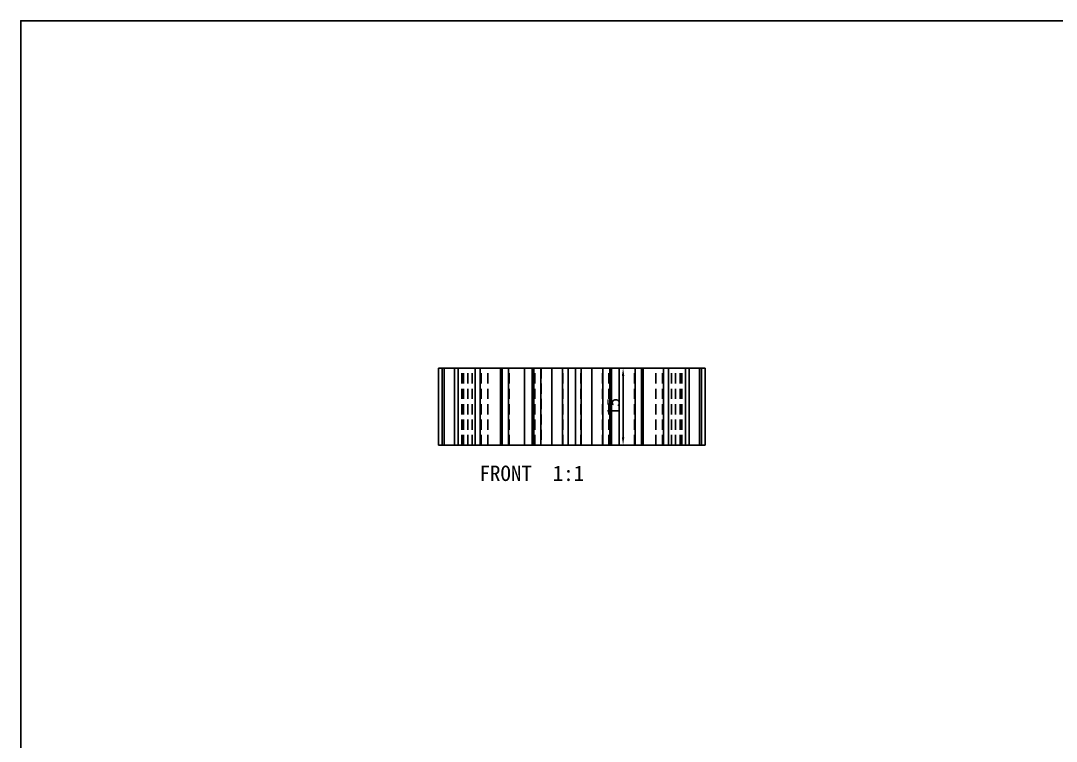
# Model space of a CAD drawing. Header units: millimetres. Extents: x 8 to 412, y 8 to 289.
# Drawn here: x 8 to 210, y 148.5 to 289 of the extents above; entities that cross this region are included whole.
import ezdxf

# ---------------------------------------------------------------- set-up
doc = ezdxf.new("R2010")
doc.units = ezdxf.units.MM
doc.linetypes.add('CAD_HIDDEN', pattern=[3, 2, -1])
for name, color, linetype in [('DIM', 2, 'CONTINUOUS'), ('HIDDEN', 8, 'CAD_HIDDEN'), ('TEXT', 7, 'CONTINUOUS'), ('VISIBLE', 7, 'CONTINUOUS')]:
    doc.layers.add(name, color=color, linetype=linetype)
doc.dimstyles.get("Standard").update_dxf_attribs({"dimtxt": 2.5, "dimasz": 2.5, "dimexe": 1.25, "dimexo": 0.625, "dimtad": 1, "dimcen": 2.5, "dimazin": 3, "dimtfac": 1, "dimtmove": 0, "dimatfit": 3})

# ---------------------------------------------------------------- blocks, each defined once
blk = doc.blocks.new('_CLOSEDFILLED')
at = {"color": 0, "linetype": 'BYBLOCK'}
blk.add_solid([(-1, 0.16), (0, 0), (-1, -0.16)], dxfattribs=at)
blk = doc.blocks.new('*D1')
for p, q in [((115.5, 221.25), (125.5, 221.25)), ((115.5, 206.25), (125.5, 206.25))]:
    blk.add_line(p, q)
at = {"color": 7}
blk.add_line((125.5, 207.75), (125.5, 219.75), dxfattribs=at)
at = {"layer": 'Defpoints'}
for p in [(115.5, 221.25), (115.5, 206.25), (125.5, 206.25)]:
    blk.add_point(p, dxfattribs=at)
at = {"layer": 'DIM', "color": 7, "xscale": 1.5, "yscale": 1.5}
for p, rotation in [((125.5, 221.25), 90), ((125.5, 206.25), 270)]:
    blk.add_blockref('_CLOSEDFILLED', p, dxfattribs=dict(at, rotation=rotation))
at = {"layer": 'DIM', "insert": (123.625, 213.75), "char_height": 2.5, "attachment_point": 5, "rotation": 90}
blk.add_mtext('15', dxfattribs=at)

msp = doc.modelspace()

# ---------------------------------------------------------------- linework, layer by layer
at = {"layer": 'HIDDEN'}
for points in [[(89.51, 221.25), (89.508, 221.25), (89.507, 221.25), (89.506, 221.25), (89.505, 221.25), (89.504, 221.25), (89.503, 221.25), (89.502, 221.25), (89.502, 221.25), (89.501, 221.25), (89.501, 221.25), (89.5, 221.25), (89.5, 221.25), (89.5, 221.25), (89.5, 221.25)], [(93.02, 221.25), (91.206, 221.25), (89.51, 221.25)], [(89.51, 206.25), (89.51, 221.25)], [(90.581, 221.25), (90.552, 221.25), (90.523, 221.25), (90.495, 221.25), (90.467, 221.25), (90.44, 221.25), (90.413, 221.25), (90.386, 221.25), (90.36, 221.25), (90.334, 221.25), (90.308, 221.25), (90.283, 221.25), (90.259, 221.25), (90.234, 221.25), (90.21, 221.25)], [(90.21, 221.25), (91.656, 221.25), (93.318, 221.25)], [(90.21, 221.25), (93.02, 221.25)], [(93.318, 221.25), (91.656, 221.25), (90.21, 221.25)], [(90.21, 206.25), (90.21, 221.25)], [(94.255, 221.25), (90.581, 221.25)], [(90.581, 206.25), (90.581, 221.25)], [(93.35, 221.25), (93.296, 221.25), (93.243, 221.25), (93.191, 221.25), (93.138, 221.25), (93.086, 221.25), (93.035, 221.25), (92.983, 221.25), (92.932, 221.25), (92.882, 221.25), (92.832, 221.25), (92.782, 221.25), (92.732, 221.25), (92.683, 221.25), (92.634, 221.25)], [(92.634, 221.25), (93.731, 221.25), (95.127, 221.25)], [(92.634, 221.25), (94.255, 221.25)], [(95.127, 221.25), (93.731, 221.25), (92.634, 221.25)], [(92.634, 206.25), (92.634, 221.25)], [(94.069, 221.25), (93.02, 221.25)], [(93.02, 221.25), (94.069, 221.25)], [(93.318, 221.25), (94.353, 221.25)], [(94.353, 221.25), (93.318, 221.25)], [(96.937, 221.25), (93.35, 221.25)], [(93.35, 206.25), (93.35, 221.25)], [(94.353, 221.25), (94.325, 221.25), (94.299, 221.25), (94.274, 221.25), (94.25, 221.25), (94.227, 221.25), (94.205, 221.25), (94.184, 221.25), (94.164, 221.25), (94.146, 221.25), (94.128, 221.25), (94.112, 221.25), (94.097, 221.25), (94.082, 221.25), (94.069, 221.25)], [(94.069, 221.25), (94.082, 221.25), (94.097, 221.25), (94.112, 221.25), (94.128, 221.25), (94.146, 221.25), (94.164, 221.25), (94.184, 221.25), (94.205, 221.25), (94.227, 221.25), (94.25, 221.25), (94.274, 221.25), (94.299, 221.25), (94.325, 221.25), (94.353, 221.25)], [(94.069, 206.25), (94.069, 221.25)], [(94.069, 206.25), (94.069, 221.25)], [(95.246, 221.25), (94.255, 221.25)], [(94.255, 221.25), (95.246, 221.25)], [(94.353, 206.25), (94.353, 221.25)], [(94.353, 206.25), (94.353, 221.25)], [(95.127, 221.25), (96.078, 221.25)], [(96.078, 221.25), (95.127, 221.25)], [(96.078, 221.25), (96.012, 221.25), (95.947, 221.25), (95.882, 221.25), (95.819, 221.25), (95.757, 221.25), (95.697, 221.25), (95.637, 221.25), (95.578, 221.25), (95.52, 221.25), (95.463, 221.25), (95.407, 221.25), (95.353, 221.25), (95.299, 221.25), (95.246, 221.25)], [(95.246, 221.25), (95.299, 221.25), (95.353, 221.25), (95.407, 221.25), (95.463, 221.25), (95.52, 221.25), (95.578, 221.25), (95.637, 221.25), (95.697, 221.25), (95.757, 221.25), (95.819, 221.25), (95.882, 221.25), (95.947, 221.25), (96.012, 221.25), (96.078, 221.25)], [(95.246, 206.25), (95.246, 221.25)], [(95.246, 206.25), (95.246, 221.25)], [(96.078, 206.25), (96.078, 221.25)], [(96.078, 206.25), (96.078, 221.25)], [(97.628, 221.25), (97.554, 221.25), (97.48, 221.25), (97.407, 221.25), (97.333, 221.25), (97.26, 221.25), (97.188, 221.25), (97.115, 221.25), (97.043, 221.25), (96.971, 221.25), (96.9, 221.25), (96.828, 221.25), (96.757, 221.25), (96.687, 221.25), (96.616, 221.25)], [(96.616, 221.25), (97.289, 221.25), (97.746, 221.25), (98.324, 221.25)], [(96.616, 221.25), (96.937, 221.25)], [(98.324, 221.25), (97.746, 221.25), (97.289, 221.25), (96.616, 221.25)], [(96.616, 206.25), (96.616, 221.25)], [(97.803, 221.25), (96.937, 221.25)], [(96.937, 221.25), (97.803, 221.25)], [(100.884, 221.25), (99.355, 221.25), (97.628, 221.25)], [(97.628, 206.25), (97.628, 221.25)], [(99.126, 221.25), (99.026, 221.25), (98.926, 221.25), (98.828, 221.25), (98.73, 221.25), (98.634, 221.25), (98.538, 221.25), (98.443, 221.25), (98.349, 221.25), (98.256, 221.25), (98.163, 221.25), (98.072, 221.25), (97.982, 221.25), (97.892, 221.25), (97.803, 221.25)], [(97.803, 221.25), (97.892, 221.25), (97.982, 221.25), (98.072, 221.25), (98.163, 221.25), (98.256, 221.25), (98.349, 221.25), (98.443, 221.25), (98.538, 221.25), (98.634, 221.25), (98.73, 221.25), (98.828, 221.25), (98.926, 221.25), (99.026, 221.25), (99.126, 221.25)], [(97.803, 206.25), (97.803, 221.25)], [(97.803, 206.25), (97.803, 221.25)], [(98.324, 221.25), (99.126, 221.25)], [(99.126, 221.25), (98.324, 221.25)], [(99.126, 206.25), (99.126, 221.25)], [(99.126, 206.25), (99.126, 221.25)], [(101.567, 221.25), (100.884, 221.25)], [(103.29, 221.25), (103.163, 221.25), (103.036, 221.25), (102.91, 221.25), (102.784, 221.25), (102.659, 221.25), (102.535, 221.25), (102.412, 221.25), (102.289, 221.25), (102.167, 221.25), (102.045, 221.25), (101.924, 221.25), (101.804, 221.25), (101.685, 221.25), (101.567, 221.25)], [(101.567, 206.25), (101.567, 221.25)], [(103.125, 221.25), (103.035, 221.25), (102.945, 221.25), (102.856, 221.25), (102.766, 221.25), (102.677, 221.25), (102.589, 221.25), (102.5, 221.25), (102.412, 221.25), (102.323, 221.25), (102.235, 221.25), (102.148, 221.25), (102.06, 221.25), (101.973, 221.25), (101.885, 221.25)], [(101.885, 221.25), (102.088, 221.25), (102.321, 221.25), (102.692, 221.25)], [(101.885, 221.25), (101.983, 221.25), (102.081, 221.25), (102.179, 221.25), (102.278, 221.25), (102.377, 221.25), (102.477, 221.25), (102.577, 221.25), (102.678, 221.25), (102.779, 221.25), (102.88, 221.25), (102.982, 221.25), (103.084, 221.25), (103.187, 221.25), (103.29, 221.25)], [(102.692, 221.25), (102.321, 221.25), (102.088, 221.25), (101.885, 221.25)], [(101.885, 206.25), (101.885, 221.25)], [(102.692, 221.25), (103.29, 221.25)], [(103.29, 221.25), (102.692, 221.25)], [(105.828, 221.25), (105.279, 221.25), (104.619, 221.25), (103.125, 221.25)], [(103.125, 206.25), (103.125, 221.25)], [(103.29, 206.25), (103.29, 221.25)], [(103.29, 206.25), (103.29, 221.25)], [(106.279, 221.25), (105.828, 221.25)], [(108.286, 221.25), (108.14, 221.25), (107.995, 221.25), (107.849, 221.25), (107.704, 221.25), (107.56, 221.25), (107.416, 221.25), (107.272, 221.25), (107.129, 221.25), (106.986, 221.25), (106.844, 221.25), (106.702, 221.25), (106.561, 221.25), (106.42, 221.25), (106.279, 221.25)], [(106.279, 206.25), (106.279, 221.25)], [(108.082, 221.25), (107.865, 221.25), (107.784, 221.25)], [(107.784, 221.25), (107.933, 221.25)], [(107.784, 221.25), (107.819, 221.25), (107.855, 221.25), (107.891, 221.25), (107.927, 221.25), (107.963, 221.25), (107.998, 221.25), (108.034, 221.25), (108.07, 221.25), (108.106, 221.25), (108.142, 221.25), (108.178, 221.25), (108.214, 221.25), (108.25, 221.25), (108.286, 221.25)], [(107.933, 221.25), (107.784, 221.25)], [(107.784, 221.25), (107.784, 206.25)], [(107.933, 221.25), (108.286, 221.25)], [(108.286, 221.25), (107.933, 221.25)], [(109.464, 221.25), (109.365, 221.25), (109.266, 221.25), (109.166, 221.25), (109.067, 221.25), (108.968, 221.25), (108.869, 221.25), (108.771, 221.25), (108.672, 221.25), (108.573, 221.25), (108.475, 221.25), (108.377, 221.25), (108.278, 221.25), (108.18, 221.25), (108.082, 221.25)], [(108.082, 206.25), (108.082, 221.25)], [(108.286, 206.25), (108.286, 221.25)], [(108.286, 206.25), (108.286, 221.25)], [(111.43, 221.25), (111.093, 221.25), (110.624, 221.25), (109.464, 221.25)], [(109.464, 206.25), (109.464, 221.25)], [(121.5, 221.25), (121.35, 221.25), (120.906, 221.25), (120.191, 221.25), (119.241, 221.25), (118.103, 221.25), (116.835, 221.25), (115.5, 221.25), (114.165, 221.25), (112.897, 221.25), (111.759, 221.25), (110.809, 221.25), (110.094, 221.25), (109.65, 221.25), (109.5, 221.25)], [(109.5, 221.25), (109.65, 221.25), (110.094, 221.25), (110.809, 221.25), (111.759, 221.25), (112.897, 221.25), (114.165, 221.25), (115.5, 221.25), (116.835, 221.25), (118.103, 221.25), (119.241, 221.25), (120.191, 221.25), (120.906, 221.25), (121.35, 221.25), (121.5, 221.25)], [(109.5, 221.25), (109.5, 206.25)], [(111.62, 221.25), (111.43, 221.25)], [(113.774, 221.25), (113.62, 221.25), (113.465, 221.25), (113.31, 221.25), (113.156, 221.25), (113.002, 221.25), (112.848, 221.25), (112.694, 221.25), (112.54, 221.25), (112.386, 221.25), (112.233, 221.25), (112.079, 221.25), (111.926, 221.25), (111.773, 221.25), (111.62, 221.25)], [(111.62, 206.25), (111.62, 221.25)], [(114.785, 221.25), (114.051, 221.25), (113.804, 221.25), (113.688, 221.25)], [(113.688, 221.25), (113.69, 221.25)], [(113.688, 221.25), (113.694, 221.25), (113.7, 221.25), (113.706, 221.25), (113.712, 221.25), (113.719, 221.25), (113.725, 221.25), (113.731, 221.25), (113.737, 221.25), (113.743, 221.25), (113.75, 221.25), (113.756, 221.25), (113.762, 221.25), (113.768, 221.25), (113.774, 221.25)], [(113.688, 221.25), (113.688, 206.25)], [(113.69, 221.25), (113.774, 221.25)], [(113.774, 221.25), (113.69, 221.25)], [(113.774, 206.25), (113.774, 221.25)], [(113.774, 206.25), (113.774, 221.25)], [(116.215, 221.25), (116.113, 221.25), (116.011, 221.25), (115.909, 221.25), (115.807, 221.25), (115.704, 221.25), (115.602, 221.25), (115.5, 221.25), (115.398, 221.25), (115.296, 221.25), (115.193, 221.25), (115.091, 221.25), (114.989, 221.25), (114.887, 221.25), (114.785, 221.25)], [(114.785, 206.25), (114.785, 221.25)], [(117.312, 221.25), (117.196, 221.25), (116.949, 221.25), (116.215, 221.25)], [(116.215, 206.25), (116.215, 221.25)], [(119.38, 221.25), (119.227, 221.25), (119.074, 221.25), (118.921, 221.25), (118.767, 221.25), (118.614, 221.25), (118.46, 221.25), (118.306, 221.25), (118.152, 221.25), (117.998, 221.25), (117.844, 221.25), (117.69, 221.25), (117.535, 221.25), (117.38, 221.25), (117.226, 221.25)], [(117.226, 221.25), (117.31, 221.25)], [(117.31, 221.25), (117.226, 221.25)], [(117.226, 221.25), (117.232, 221.25), (117.238, 221.25), (117.244, 221.25), (117.25, 221.25), (117.257, 221.25), (117.263, 221.25), (117.269, 221.25), (117.275, 221.25), (117.281, 221.25), (117.288, 221.25), (117.294, 221.25), (117.3, 221.25), (117.306, 221.25), (117.312, 221.25)], [(117.226, 206.25), (117.226, 221.25)], [(117.226, 206.25), (117.226, 221.25)], [(117.31, 221.25), (117.312, 221.25)], [(117.312, 221.25), (117.31, 221.25)], [(117.312, 221.25), (117.312, 206.25)], [(119.57, 221.25), (119.38, 221.25)], [(119.38, 206.25), (119.38, 221.25)], [(121.536, 221.25), (120.376, 221.25), (119.907, 221.25), (119.57, 221.25)], [(121.5, 206.25), (121.5, 221.25)], [(122.918, 221.25), (122.82, 221.25), (122.722, 221.25), (122.623, 221.25), (122.525, 221.25), (122.427, 221.25), (122.328, 221.25), (122.229, 221.25), (122.131, 221.25), (122.032, 221.25), (121.933, 221.25), (121.834, 221.25), (121.734, 221.25), (121.635, 221.25), (121.536, 221.25)], [(121.536, 206.25), (121.536, 221.25)], [(124.721, 221.25), (124.58, 221.25), (124.439, 221.25), (124.298, 221.25), (124.156, 221.25), (124.014, 221.25), (123.871, 221.25), (123.728, 221.25), (123.584, 221.25), (123.44, 221.25), (123.296, 221.25), (123.151, 221.25), (123.005, 221.25), (122.86, 221.25), (122.714, 221.25)], [(122.714, 221.25), (123.067, 221.25)], [(123.067, 221.25), (122.714, 221.25)], [(122.714, 221.25), (122.75, 221.25), (122.786, 221.25), (122.822, 221.25), (122.858, 221.25), (122.894, 221.25), (122.93, 221.25), (122.966, 221.25), (123.002, 221.25), (123.037, 221.25), (123.073, 221.25), (123.109, 221.25), (123.145, 221.25), (123.181, 221.25), (123.216, 221.25)], [(122.714, 206.25), (122.714, 221.25)], [(122.714, 206.25), (122.714, 221.25)], [(123.216, 221.25), (123.135, 221.25), (122.918, 221.25)], [(122.918, 206.25), (122.918, 221.25)], [(123.067, 221.25), (123.216, 221.25)], [(123.216, 221.25), (123.067, 221.25)], [(123.216, 221.25), (123.216, 206.25)], [(125.172, 221.25), (124.721, 221.25)], [(124.721, 206.25), (124.721, 221.25)], [(127.875, 221.25), (126.381, 221.25), (125.721, 221.25), (125.172, 221.25)], [(129.433, 221.25), (129.315, 221.25), (129.196, 221.25), (129.076, 221.25), (128.955, 221.25), (128.833, 221.25), (128.711, 221.25), (128.588, 221.25), (128.465, 221.25), (128.341, 221.25), (128.216, 221.25), (128.09, 221.25), (127.964, 221.25), (127.837, 221.25), (127.71, 221.25)], [(127.71, 221.25), (128.308, 221.25)], [(128.308, 221.25), (127.71, 221.25)], [(127.71, 221.25), (127.813, 221.25), (127.916, 221.25), (128.018, 221.25), (128.12, 221.25), (128.221, 221.25), (128.322, 221.25), (128.423, 221.25), (128.523, 221.25), (128.623, 221.25), (128.722, 221.25), (128.821, 221.25), (128.919, 221.25), (129.017, 221.25), (129.115, 221.25)], [(127.71, 206.25), (127.71, 221.25)], [(127.71, 206.25), (127.71, 221.25)], [(129.115, 221.25), (129.027, 221.25), (128.94, 221.25), (128.852, 221.25), (128.765, 221.25), (128.677, 221.25), (128.588, 221.25), (128.5, 221.25), (128.411, 221.25), (128.323, 221.25), (128.234, 221.25), (128.144, 221.25), (128.055, 221.25), (127.965, 221.25), (127.875, 221.25)], [(127.875, 206.25), (127.875, 221.25)], [(128.308, 221.25), (128.679, 221.25), (128.912, 221.25), (129.115, 221.25)], [(129.115, 221.25), (128.912, 221.25), (128.679, 221.25), (128.308, 221.25)], [(129.115, 206.25), (129.115, 221.25)], [(130.116, 221.25), (129.433, 221.25)], [(129.433, 206.25), (129.433, 221.25)], [(133.372, 221.25), (131.645, 221.25), (130.116, 221.25)], [(133.197, 221.25), (133.108, 221.25), (133.018, 221.25), (132.928, 221.25), (132.837, 221.25), (132.744, 221.25), (132.651, 221.25), (132.557, 221.25), (132.462, 221.25), (132.366, 221.25), (132.27, 221.25), (132.172, 221.25), (132.074, 221.25), (131.974, 221.25), (131.874, 221.25)], [(131.874, 221.25), (132.676, 221.25)], [(132.676, 221.25), (131.874, 221.25)], [(131.874, 221.25), (131.974, 221.25), (132.074, 221.25), (132.172, 221.25), (132.27, 221.25), (132.366, 221.25), (132.462, 221.25), (132.557, 221.25), (132.651, 221.25), (132.744, 221.25), (132.837, 221.25), (132.928, 221.25), (133.018, 221.25), (133.108, 221.25), (133.197, 221.25)], [(131.874, 206.25), (131.874, 221.25)], [(131.874, 206.25), (131.874, 221.25)], [(132.676, 221.25), (133.254, 221.25), (133.711, 221.25), (134.384, 221.25)], [(134.384, 221.25), (133.711, 221.25), (133.254, 221.25), (132.676, 221.25)], [(134.063, 221.25), (133.197, 221.25)], [(133.197, 221.25), (134.063, 221.25)], [(133.197, 206.25), (133.197, 221.25)], [(133.197, 206.25), (133.197, 221.25)], [(134.384, 221.25), (134.313, 221.25), (134.243, 221.25), (134.172, 221.25), (134.1, 221.25), (134.029, 221.25), (133.957, 221.25), (133.885, 221.25), (133.812, 221.25), (133.74, 221.25), (133.667, 221.25), (133.593, 221.25), (133.52, 221.25), (133.446, 221.25), (133.372, 221.25)], [(133.372, 206.25), (133.372, 221.25)], [(137.65, 221.25), (134.063, 221.25)], [(134.063, 221.25), (134.384, 221.25)], [(134.384, 206.25), (134.384, 221.25)], [(135.754, 221.25), (135.701, 221.25), (135.647, 221.25), (135.593, 221.25), (135.537, 221.25), (135.48, 221.25), (135.422, 221.25), (135.363, 221.25), (135.303, 221.25), (135.243, 221.25), (135.181, 221.25), (135.118, 221.25), (135.053, 221.25), (134.988, 221.25), (134.922, 221.25)], [(134.922, 221.25), (135.873, 221.25)], [(135.873, 221.25), (134.922, 221.25)], [(134.922, 221.25), (134.988, 221.25), (135.053, 221.25), (135.118, 221.25), (135.181, 221.25), (135.243, 221.25), (135.303, 221.25), (135.363, 221.25), (135.422, 221.25), (135.48, 221.25), (135.537, 221.25), (135.593, 221.25), (135.647, 221.25), (135.701, 221.25), (135.754, 221.25)], [(134.922, 206.25), (134.922, 221.25)], [(134.922, 206.25), (134.922, 221.25)], [(136.745, 221.25), (135.754, 221.25)], [(135.754, 221.25), (136.745, 221.25)], [(135.754, 206.25), (135.754, 221.25)], [(135.754, 206.25), (135.754, 221.25)], [(135.873, 221.25), (137.269, 221.25), (138.366, 221.25)], [(138.366, 221.25), (137.269, 221.25), (135.873, 221.25)], [(136.647, 221.25), (136.675, 221.25), (136.701, 221.25), (136.726, 221.25), (136.75, 221.25), (136.773, 221.25), (136.795, 221.25), (136.816, 221.25), (136.836, 221.25), (136.854, 221.25), (136.872, 221.25), (136.888, 221.25), (136.903, 221.25), (136.918, 221.25), (136.931, 221.25)], [(136.647, 206.25), (136.647, 221.25)], [(136.931, 221.25), (136.918, 221.25), (136.903, 221.25), (136.888, 221.25), (136.872, 221.25), (136.854, 221.25), (136.836, 221.25), (136.816, 221.25), (136.795, 221.25), (136.773, 221.25), (136.75, 221.25), (136.726, 221.25), (136.701, 221.25), (136.675, 221.25), (136.647, 221.25)], [(136.647, 221.25), (137.682, 221.25)], [(137.682, 221.25), (136.647, 221.25)], [(136.647, 206.25), (136.647, 221.25)], [(140.419, 221.25), (136.745, 221.25)], [(136.745, 221.25), (138.366, 221.25)], [(136.931, 206.25), (136.931, 221.25)], [(136.931, 221.25), (137.98, 221.25)], [(137.98, 221.25), (136.931, 221.25)], [(136.931, 206.25), (136.931, 221.25)], [(138.366, 221.25), (138.317, 221.25), (138.268, 221.25), (138.218, 221.25), (138.168, 221.25), (138.118, 221.25), (138.068, 221.25), (138.017, 221.25), (137.965, 221.25), (137.914, 221.25), (137.862, 221.25), (137.809, 221.25), (137.757, 221.25), (137.704, 221.25), (137.65, 221.25)], [(137.65, 206.25), (137.65, 221.25)], [(137.682, 221.25), (139.344, 221.25), (140.79, 221.25)], [(140.79, 221.25), (139.344, 221.25), (137.682, 221.25)], [(137.98, 221.25), (140.79, 221.25)], [(141.49, 221.25), (139.794, 221.25), (137.98, 221.25)], [(138.366, 206.25), (138.366, 221.25)], [(140.79, 221.25), (140.766, 221.25), (140.741, 221.25), (140.717, 221.25), (140.692, 221.25), (140.666, 221.25), (140.64, 221.25), (140.614, 221.25), (140.587, 221.25), (140.56, 221.25), (140.533, 221.25), (140.505, 221.25), (140.477, 221.25), (140.448, 221.25), (140.419, 221.25)], [(140.419, 206.25), (140.419, 221.25)], [(140.79, 206.25), (140.79, 221.25)], [(141.5, 221.25), (141.5, 221.25), (141.5, 221.25), (141.5, 221.25), (141.499, 221.25), (141.499, 221.25), (141.498, 221.25), (141.498, 221.25), (141.497, 221.25), (141.496, 221.25), (141.495, 221.25), (141.494, 221.25), (141.493, 221.25), (141.492, 221.25), (141.49, 221.25)], [(141.49, 206.25), (141.49, 221.25)], [(89.51, 206.25), (89.508, 206.25), (89.507, 206.25), (89.506, 206.25), (89.505, 206.25), (89.504, 206.25), (89.503, 206.25), (89.502, 206.25), (89.502, 206.25), (89.501, 206.25), (89.501, 206.25), (89.5, 206.25), (89.5, 206.25), (89.5, 206.25), (89.5, 206.25)], [(93.02, 206.25), (91.206, 206.25), (89.51, 206.25)], [(90.581, 206.25), (90.552, 206.25), (90.523, 206.25), (90.495, 206.25), (90.467, 206.25), (90.44, 206.25), (90.413, 206.25), (90.386, 206.25), (90.36, 206.25), (90.334, 206.25), (90.308, 206.25), (90.283, 206.25), (90.259, 206.25), (90.234, 206.25), (90.21, 206.25)], [(90.21, 206.25), (91.656, 206.25), (93.318, 206.25)], [(90.21, 206.25), (93.02, 206.25)], [(93.318, 206.25), (91.656, 206.25), (90.21, 206.25)], [(94.255, 206.25), (90.581, 206.25)], [(93.35, 206.25), (93.296, 206.25), (93.243, 206.25), (93.191, 206.25), (93.138, 206.25), (93.086, 206.25), (93.035, 206.25), (92.983, 206.25), (92.932, 206.25), (92.882, 206.25), (92.832, 206.25), (92.782, 206.25), (92.732, 206.25), (92.683, 206.25), (92.634, 206.25)], [(92.634, 206.25), (93.731, 206.25), (95.127, 206.25)], [(92.634, 206.25), (94.255, 206.25)], [(95.127, 206.25), (93.731, 206.25), (92.634, 206.25)], [(94.069, 206.25), (93.02, 206.25)], [(93.02, 206.25), (94.069, 206.25)], [(93.318, 206.25), (94.353, 206.25)], [(94.353, 206.25), (93.318, 206.25)], [(96.937, 206.25), (93.35, 206.25)], [(94.353, 206.25), (94.325, 206.25), (94.299, 206.25), (94.274, 206.25), (94.25, 206.25), (94.227, 206.25), (94.205, 206.25), (94.184, 206.25), (94.164, 206.25), (94.146, 206.25), (94.128, 206.25), (94.112, 206.25), (94.097, 206.25), (94.082, 206.25), (94.069, 206.25)], [(94.069, 206.25), (94.082, 206.25), (94.097, 206.25), (94.112, 206.25), (94.128, 206.25), (94.146, 206.25), (94.164, 206.25), (94.184, 206.25), (94.205, 206.25), (94.227, 206.25), (94.25, 206.25), (94.274, 206.25), (94.299, 206.25), (94.325, 206.25), (94.353, 206.25)], [(95.246, 206.25), (94.255, 206.25)], [(94.255, 206.25), (95.246, 206.25)], [(95.127, 206.25), (96.078, 206.25)], [(96.078, 206.25), (95.127, 206.25)], [(96.078, 206.25), (96.012, 206.25), (95.947, 206.25), (95.882, 206.25), (95.819, 206.25), (95.757, 206.25), (95.697, 206.25), (95.637, 206.25), (95.578, 206.25), (95.52, 206.25), (95.463, 206.25), (95.407, 206.25), (95.353, 206.25), (95.299, 206.25), (95.246, 206.25)], [(95.246, 206.25), (95.299, 206.25), (95.353, 206.25), (95.407, 206.25), (95.463, 206.25), (95.52, 206.25), (95.578, 206.25), (95.637, 206.25), (95.697, 206.25), (95.757, 206.25), (95.819, 206.25), (95.882, 206.25), (95.947, 206.25), (96.012, 206.25), (96.078, 206.25)], [(97.628, 206.25), (97.554, 206.25), (97.48, 206.25), (97.407, 206.25), (97.333, 206.25), (97.26, 206.25), (97.188, 206.25), (97.115, 206.25), (97.043, 206.25), (96.971, 206.25), (96.9, 206.25), (96.828, 206.25), (96.757, 206.25), (96.687, 206.25), (96.616, 206.25)], [(96.616, 206.25), (97.289, 206.25), (97.746, 206.25), (98.324, 206.25)], [(96.616, 206.25), (96.937, 206.25)], [(98.324, 206.25), (97.746, 206.25), (97.289, 206.25), (96.616, 206.25)], [(97.803, 206.25), (96.937, 206.25)], [(96.937, 206.25), (97.803, 206.25)], [(100.884, 206.25), (99.355, 206.25), (97.628, 206.25)], [(99.126, 206.25), (99.026, 206.25), (98.926, 206.25), (98.828, 206.25), (98.73, 206.25), (98.634, 206.25), (98.538, 206.25), (98.443, 206.25), (98.349, 206.25), (98.256, 206.25), (98.163, 206.25), (98.072, 206.25), (97.982, 206.25), (97.892, 206.25), (97.803, 206.25)], [(97.803, 206.25), (97.892, 206.25), (97.982, 206.25), (98.072, 206.25), (98.163, 206.25), (98.256, 206.25), (98.349, 206.25), (98.443, 206.25), (98.538, 206.25), (98.634, 206.25), (98.73, 206.25), (98.828, 206.25), (98.926, 206.25), (99.026, 206.25), (99.126, 206.25)], [(98.324, 206.25), (99.126, 206.25)], [(99.126, 206.25), (98.324, 206.25)], [(101.567, 206.25), (100.884, 206.25)], [(103.29, 206.25), (103.163, 206.25), (103.036, 206.25), (102.91, 206.25), (102.784, 206.25), (102.659, 206.25), (102.535, 206.25), (102.412, 206.25), (102.289, 206.25), (102.167, 206.25), (102.045, 206.25), (101.924, 206.25), (101.804, 206.25), (101.685, 206.25), (101.567, 206.25)], [(103.125, 206.25), (103.035, 206.25), (102.945, 206.25), (102.856, 206.25), (102.766, 206.25), (102.677, 206.25), (102.589, 206.25), (102.5, 206.25), (102.412, 206.25), (102.323, 206.25), (102.235, 206.25), (102.148, 206.25), (102.06, 206.25), (101.973, 206.25), (101.885, 206.25)], [(101.885, 206.25), (102.088, 206.25), (102.321, 206.25), (102.692, 206.25)], [(101.885, 206.25), (101.983, 206.25), (102.081, 206.25), (102.179, 206.25), (102.278, 206.25), (102.377, 206.25), (102.477, 206.25), (102.577, 206.25), (102.678, 206.25), (102.779, 206.25), (102.88, 206.25), (102.982, 206.25), (103.084, 206.25), (103.187, 206.25), (103.29, 206.25)], [(102.692, 206.25), (102.321, 206.25), (102.088, 206.25), (101.885, 206.25)], [(102.692, 206.25), (103.29, 206.25)], [(103.29, 206.25), (102.692, 206.25)], [(105.828, 206.25), (105.279, 206.25), (104.619, 206.25), (103.125, 206.25)], [(106.279, 206.25), (105.828, 206.25)], [(108.286, 206.25), (108.14, 206.25), (107.995, 206.25), (107.849, 206.25), (107.704, 206.25), (107.56, 206.25), (107.416, 206.25), (107.272, 206.25), (107.129, 206.25), (106.986, 206.25), (106.844, 206.25), (106.702, 206.25), (106.561, 206.25), (106.42, 206.25), (106.279, 206.25)], [(108.082, 206.25), (107.865, 206.25), (107.784, 206.25)], [(107.784, 206.25), (107.933, 206.25)], [(107.784, 206.25), (107.819, 206.25), (107.855, 206.25), (107.891, 206.25), (107.927, 206.25), (107.963, 206.25), (107.998, 206.25), (108.034, 206.25), (108.07, 206.25), (108.106, 206.25), (108.142, 206.25), (108.178, 206.25), (108.214, 206.25), (108.25, 206.25), (108.286, 206.25)], [(107.933, 206.25), (107.784, 206.25)], [(107.933, 206.25), (108.286, 206.25)], [(108.286, 206.25), (107.933, 206.25)], [(109.464, 206.25), (109.365, 206.25), (109.266, 206.25), (109.166, 206.25), (109.067, 206.25), (108.968, 206.25), (108.869, 206.25), (108.771, 206.25), (108.672, 206.25), (108.573, 206.25), (108.475, 206.25), (108.377, 206.25), (108.278, 206.25), (108.18, 206.25), (108.082, 206.25)], [(111.43, 206.25), (111.093, 206.25), (110.624, 206.25), (109.464, 206.25)], [(121.5, 206.25), (121.35, 206.25), (120.906, 206.25), (120.191, 206.25), (119.241, 206.25), (118.103, 206.25), (116.835, 206.25), (115.5, 206.25), (114.165, 206.25), (112.897, 206.25), (111.759, 206.25), (110.809, 206.25), (110.094, 206.25), (109.65, 206.25), (109.5, 206.25)], [(109.5, 206.25), (109.65, 206.25), (110.094, 206.25), (110.809, 206.25), (111.759, 206.25), (112.897, 206.25), (114.165, 206.25), (115.5, 206.25), (116.835, 206.25), (118.103, 206.25), (119.241, 206.25), (120.191, 206.25), (120.906, 206.25), (121.35, 206.25), (121.5, 206.25)], [(111.62, 206.25), (111.43, 206.25)], [(113.774, 206.25), (113.62, 206.25), (113.465, 206.25), (113.31, 206.25), (113.156, 206.25), (113.002, 206.25), (112.848, 206.25), (112.694, 206.25), (112.54, 206.25), (112.386, 206.25), (112.233, 206.25), (112.079, 206.25), (111.926, 206.25), (111.773, 206.25), (111.62, 206.25)], [(114.785, 206.25), (114.051, 206.25), (113.804, 206.25), (113.688, 206.25)], [(113.688, 206.25), (113.69, 206.25)], [(113.688, 206.25), (113.694, 206.25), (113.7, 206.25), (113.706, 206.25), (113.712, 206.25), (113.719, 206.25), (113.725, 206.25), (113.731, 206.25), (113.737, 206.25), (113.743, 206.25), (113.75, 206.25), (113.756, 206.25), (113.762, 206.25), (113.768, 206.25), (113.774, 206.25)], [(113.69, 206.25), (113.774, 206.25)], [(113.774, 206.25), (113.69, 206.25)], [(116.215, 206.25), (116.113, 206.25), (116.011, 206.25), (115.909, 206.25), (115.807, 206.25), (115.704, 206.25), (115.602, 206.25), (115.5, 206.25), (115.398, 206.25), (115.296, 206.25), (115.193, 206.25), (115.091, 206.25), (114.989, 206.25), (114.887, 206.25), (114.785, 206.25)], [(117.312, 206.25), (117.196, 206.25), (116.949, 206.25), (116.215, 206.25)], [(119.38, 206.25), (119.227, 206.25), (119.074, 206.25), (118.921, 206.25), (118.767, 206.25), (118.614, 206.25), (118.46, 206.25), (118.306, 206.25), (118.152, 206.25), (117.998, 206.25), (117.844, 206.25), (117.69, 206.25), (117.535, 206.25), (117.38, 206.25), (117.226, 206.25)], [(117.226, 206.25), (117.31, 206.25)], [(117.31, 206.25), (117.226, 206.25)], [(117.226, 206.25), (117.232, 206.25), (117.238, 206.25), (117.244, 206.25), (117.25, 206.25), (117.257, 206.25), (117.263, 206.25), (117.269, 206.25), (117.275, 206.25), (117.281, 206.25), (117.288, 206.25), (117.294, 206.25), (117.3, 206.25), (117.306, 206.25), (117.312, 206.25)], [(117.31, 206.25), (117.312, 206.25)], [(117.312, 206.25), (117.31, 206.25)], [(119.57, 206.25), (119.38, 206.25)], [(121.536, 206.25), (120.376, 206.25), (119.907, 206.25), (119.57, 206.25)], [(122.918, 206.25), (122.82, 206.25), (122.722, 206.25), (122.623, 206.25), (122.525, 206.25), (122.427, 206.25), (122.328, 206.25), (122.229, 206.25), (122.131, 206.25), (122.032, 206.25), (121.933, 206.25), (121.834, 206.25), (121.734, 206.25), (121.635, 206.25), (121.536, 206.25)], [(124.721, 206.25), (124.58, 206.25), (124.439, 206.25), (124.298, 206.25), (124.156, 206.25), (124.014, 206.25), (123.871, 206.25), (123.728, 206.25), (123.584, 206.25), (123.44, 206.25), (123.296, 206.25), (123.151, 206.25), (123.005, 206.25), (122.86, 206.25), (122.714, 206.25)], [(122.714, 206.25), (123.067, 206.25)], [(123.067, 206.25), (122.714, 206.25)], [(122.714, 206.25), (122.75, 206.25), (122.786, 206.25), (122.822, 206.25), (122.858, 206.25), (122.894, 206.25), (122.93, 206.25), (122.966, 206.25), (123.002, 206.25), (123.037, 206.25), (123.073, 206.25), (123.109, 206.25), (123.145, 206.25), (123.181, 206.25), (123.216, 206.25)], [(123.216, 206.25), (123.135, 206.25), (122.918, 206.25)], [(123.067, 206.25), (123.216, 206.25)], [(123.216, 206.25), (123.067, 206.25)], [(125.172, 206.25), (124.721, 206.25)], [(127.875, 206.25), (126.381, 206.25), (125.721, 206.25), (125.172, 206.25)], [(129.433, 206.25), (129.315, 206.25), (129.196, 206.25), (129.076, 206.25), (128.955, 206.25), (128.833, 206.25), (128.711, 206.25), (128.588, 206.25), (128.465, 206.25), (128.341, 206.25), (128.216, 206.25), (128.09, 206.25), (127.964, 206.25), (127.837, 206.25), (127.71, 206.25)], [(127.71, 206.25), (128.308, 206.25)], [(128.308, 206.25), (127.71, 206.25)], [(127.71, 206.25), (127.813, 206.25), (127.916, 206.25), (128.018, 206.25), (128.12, 206.25), (128.221, 206.25), (128.322, 206.25), (128.423, 206.25), (128.523, 206.25), (128.623, 206.25), (128.722, 206.25), (128.821, 206.25), (128.919, 206.25), (129.017, 206.25), (129.115, 206.25)], [(129.115, 206.25), (129.027, 206.25), (128.94, 206.25), (128.852, 206.25), (128.765, 206.25), (128.677, 206.25), (128.588, 206.25), (128.5, 206.25), (128.411, 206.25), (128.323, 206.25), (128.234, 206.25), (128.144, 206.25), (128.055, 206.25), (127.965, 206.25), (127.875, 206.25)], [(128.308, 206.25), (128.679, 206.25), (128.912, 206.25), (129.115, 206.25)], [(129.115, 206.25), (128.912, 206.25), (128.679, 206.25), (128.308, 206.25)], [(130.116, 206.25), (129.433, 206.25)], [(133.372, 206.25), (131.645, 206.25), (130.116, 206.25)], [(133.197, 206.25), (133.108, 206.25), (133.018, 206.25), (132.928, 206.25), (132.837, 206.25), (132.744, 206.25), (132.651, 206.25), (132.557, 206.25), (132.462, 206.25), (132.366, 206.25), (132.27, 206.25), (132.172, 206.25), (132.074, 206.25), (131.974, 206.25), (131.874, 206.25)], [(131.874, 206.25), (132.676, 206.25)], [(132.676, 206.25), (131.874, 206.25)], [(131.874, 206.25), (131.974, 206.25), (132.074, 206.25), (132.172, 206.25), (132.27, 206.25), (132.366, 206.25), (132.462, 206.25), (132.557, 206.25), (132.651, 206.25), (132.744, 206.25), (132.837, 206.25), (132.928, 206.25), (133.018, 206.25), (133.108, 206.25), (133.197, 206.25)], [(132.676, 206.25), (133.254, 206.25), (133.711, 206.25), (134.384, 206.25)], [(134.384, 206.25), (133.711, 206.25), (133.254, 206.25), (132.676, 206.25)], [(134.063, 206.25), (133.197, 206.25)], [(133.197, 206.25), (134.063, 206.25)], [(134.384, 206.25), (134.313, 206.25), (134.243, 206.25), (134.172, 206.25), (134.1, 206.25), (134.029, 206.25), (133.957, 206.25), (133.885, 206.25), (133.812, 206.25), (133.74, 206.25), (133.667, 206.25), (133.593, 206.25), (133.52, 206.25), (133.446, 206.25), (133.372, 206.25)], [(137.65, 206.25), (134.063, 206.25)], [(134.063, 206.25), (134.384, 206.25)], [(135.754, 206.25), (135.701, 206.25), (135.647, 206.25), (135.593, 206.25), (135.537, 206.25), (135.48, 206.25), (135.422, 206.25), (135.363, 206.25), (135.303, 206.25), (135.243, 206.25), (135.181, 206.25), (135.118, 206.25), (135.053, 206.25), (134.988, 206.25), (134.922, 206.25)], [(134.922, 206.25), (135.873, 206.25)], [(135.873, 206.25), (134.922, 206.25)], [(134.922, 206.25), (134.988, 206.25), (135.053, 206.25), (135.118, 206.25), (135.181, 206.25), (135.243, 206.25), (135.303, 206.25), (135.363, 206.25), (135.422, 206.25), (135.48, 206.25), (135.537, 206.25), (135.593, 206.25), (135.647, 206.25), (135.701, 206.25), (135.754, 206.25)], [(136.745, 206.25), (135.754, 206.25)], [(135.754, 206.25), (136.745, 206.25)], [(135.873, 206.25), (137.269, 206.25), (138.366, 206.25)], [(138.366, 206.25), (137.269, 206.25), (135.873, 206.25)], [(136.647, 206.25), (136.675, 206.25), (136.701, 206.25), (136.726, 206.25), (136.75, 206.25), (136.773, 206.25), (136.795, 206.25), (136.816, 206.25), (136.836, 206.25), (136.854, 206.25), (136.872, 206.25), (136.888, 206.25), (136.903, 206.25), (136.918, 206.25), (136.931, 206.25)], [(136.931, 206.25), (136.918, 206.25), (136.903, 206.25), (136.888, 206.25), (136.872, 206.25), (136.854, 206.25), (136.836, 206.25), (136.816, 206.25), (136.795, 206.25), (136.773, 206.25), (136.75, 206.25), (136.726, 206.25), (136.701, 206.25), (136.675, 206.25), (136.647, 206.25)], [(136.647, 206.25), (137.682, 206.25)], [(137.682, 206.25), (136.647, 206.25)], [(140.419, 206.25), (136.745, 206.25)], [(136.745, 206.25), (138.366, 206.25)], [(136.931, 206.25), (137.98, 206.25)], [(137.98, 206.25), (136.931, 206.25)], [(138.366, 206.25), (138.317, 206.25), (138.268, 206.25), (138.218, 206.25), (138.168, 206.25), (138.118, 206.25), (138.068, 206.25), (138.017, 206.25), (137.965, 206.25), (137.914, 206.25), (137.862, 206.25), (137.809, 206.25), (137.757, 206.25), (137.704, 206.25), (137.65, 206.25)], [(137.682, 206.25), (139.344, 206.25), (140.79, 206.25)], [(140.79, 206.25), (139.344, 206.25), (137.682, 206.25)], [(137.98, 206.25), (140.79, 206.25)], [(141.49, 206.25), (139.794, 206.25), (137.98, 206.25)], [(140.79, 206.25), (140.766, 206.25), (140.741, 206.25), (140.717, 206.25), (140.692, 206.25), (140.666, 206.25), (140.64, 206.25), (140.614, 206.25), (140.587, 206.25), (140.56, 206.25), (140.533, 206.25), (140.505, 206.25), (140.477, 206.25), (140.448, 206.25), (140.419, 206.25)], [(141.5, 206.25), (141.5, 206.25), (141.5, 206.25), (141.5, 206.25), (141.499, 206.25), (141.499, 206.25), (141.498, 206.25), (141.498, 206.25), (141.497, 206.25), (141.496, 206.25), (141.495, 206.25), (141.494, 206.25), (141.493, 206.25), (141.492, 206.25), (141.49, 206.25)]]:
    msp.add_lwpolyline(points, dxfattribs=at)
at = {"layer": 'VISIBLE'}
for points in [[(8, 8), (412, 8), (412, 289), (8, 289), (8, 8)], [(89.5, 221.25), (89.5, 221.25), (89.5, 221.25), (89.5, 221.25), (89.501, 221.25), (89.501, 221.25), (89.502, 221.25), (89.502, 221.25), (89.503, 221.25), (89.504, 221.25), (89.505, 221.25), (89.506, 221.25), (89.507, 221.25), (89.508, 221.25), (89.51, 221.25)], [(89.5, 221.25), (89.5, 206.25)], [(89.51, 221.25), (90.21, 221.25)], [(89.51, 206.25), (89.51, 221.25)], [(90.21, 221.25), (90.234, 221.25), (90.259, 221.25), (90.283, 221.25), (90.308, 221.25), (90.334, 221.25), (90.36, 221.25), (90.386, 221.25), (90.413, 221.25), (90.44, 221.25), (90.467, 221.25), (90.495, 221.25), (90.523, 221.25), (90.552, 221.25), (90.581, 221.25)], [(90.21, 206.25), (90.21, 221.25)], [(90.581, 221.25), (92.634, 221.25)], [(90.581, 206.25), (90.581, 221.25)], [(92.634, 221.25), (92.683, 221.25), (92.732, 221.25), (92.782, 221.25), (92.832, 221.25), (92.882, 221.25), (92.932, 221.25), (92.983, 221.25), (93.035, 221.25), (93.086, 221.25), (93.138, 221.25), (93.191, 221.25), (93.243, 221.25), (93.296, 221.25), (93.35, 221.25)], [(92.634, 206.25), (92.634, 221.25)], [(93.35, 221.25), (96.616, 221.25)], [(93.35, 206.25), (93.35, 221.25)], [(96.616, 221.25), (96.687, 221.25), (96.757, 221.25), (96.828, 221.25), (96.9, 221.25), (96.971, 221.25), (97.043, 221.25), (97.115, 221.25), (97.188, 221.25), (97.26, 221.25), (97.333, 221.25), (97.407, 221.25), (97.48, 221.25), (97.554, 221.25), (97.628, 221.25)], [(96.616, 206.25), (96.616, 221.25)], [(97.628, 221.25), (99.355, 221.25), (100.884, 221.25)], [(97.628, 206.25), (97.628, 221.25)], [(100.884, 221.25), (101.567, 221.25)], [(101.567, 221.25), (101.589, 221.25), (101.612, 221.25), (101.634, 221.25), (101.657, 221.25), (101.68, 221.25), (101.703, 221.25), (101.725, 221.25), (101.748, 221.25), (101.771, 221.25), (101.794, 221.25), (101.817, 221.25), (101.839, 221.25), (101.862, 221.25), (101.885, 221.25)], [(101.567, 206.25), (101.567, 221.25)], [(101.885, 221.25), (101.973, 221.25), (102.06, 221.25), (102.148, 221.25), (102.235, 221.25), (102.323, 221.25), (102.412, 221.25), (102.5, 221.25), (102.589, 221.25), (102.677, 221.25), (102.766, 221.25), (102.856, 221.25), (102.945, 221.25), (103.035, 221.25), (103.125, 221.25)], [(101.885, 206.25), (101.885, 221.25)], [(103.125, 221.25), (104.619, 221.25), (105.279, 221.25), (105.828, 221.25)], [(103.125, 206.25), (103.125, 221.25)], [(105.828, 221.25), (106.279, 221.25)], [(106.279, 221.25), (106.385, 221.25), (106.491, 221.25), (106.597, 221.25), (106.704, 221.25), (106.811, 221.25), (106.918, 221.25), (107.025, 221.25), (107.133, 221.25), (107.241, 221.25), (107.349, 221.25), (107.457, 221.25), (107.566, 221.25), (107.675, 221.25), (107.784, 221.25)], [(106.279, 206.25), (106.279, 221.25)], [(107.784, 221.25), (107.865, 221.25), (108.082, 221.25)], [(107.784, 221.25), (107.784, 206.25)], [(108.082, 221.25), (108.18, 221.25), (108.278, 221.25), (108.377, 221.25), (108.475, 221.25), (108.573, 221.25), (108.672, 221.25), (108.771, 221.25), (108.869, 221.25), (108.968, 221.25), (109.067, 221.25), (109.166, 221.25), (109.266, 221.25), (109.365, 221.25), (109.464, 221.25)], [(108.082, 206.25), (108.082, 221.25)], [(109.464, 221.25), (110.624, 221.25), (111.093, 221.25), (111.43, 221.25)], [(109.464, 206.25), (109.464, 221.25)], [(111.43, 221.25), (111.62, 221.25)], [(111.62, 221.25), (111.767, 221.25), (111.914, 221.25), (112.061, 221.25), (112.208, 221.25), (112.356, 221.25), (112.503, 221.25), (112.651, 221.25), (112.798, 221.25), (112.946, 221.25), (113.094, 221.25), (113.243, 221.25), (113.391, 221.25), (113.539, 221.25), (113.688, 221.25)], [(111.62, 206.25), (111.62, 221.25)], [(113.69, 221.25), (113.688, 221.25)], [(113.688, 221.25), (113.804, 221.25), (114.051, 221.25), (114.785, 221.25)], [(113.688, 221.25), (113.688, 206.25)], [(114.785, 221.25), (114.887, 221.25), (114.989, 221.25), (115.091, 221.25), (115.193, 221.25), (115.296, 221.25), (115.398, 221.25), (115.5, 221.25), (115.602, 221.25), (115.704, 221.25), (115.807, 221.25), (115.909, 221.25), (116.011, 221.25), (116.113, 221.25), (116.215, 221.25)], [(114.785, 206.25), (114.785, 221.25)], [(116.215, 221.25), (116.949, 221.25), (117.196, 221.25), (117.312, 221.25)], [(116.215, 206.25), (116.215, 221.25)], [(117.312, 221.25), (117.461, 221.25), (117.609, 221.25), (117.757, 221.25), (117.906, 221.25), (118.054, 221.25), (118.202, 221.25), (118.349, 221.25), (118.497, 221.25), (118.644, 221.25), (118.792, 221.25), (118.939, 221.25), (119.086, 221.25), (119.233, 221.25), (119.38, 221.25)], [(117.312, 221.25), (117.312, 206.25)], [(119.38, 221.25), (119.57, 221.25)], [(119.38, 206.25), (119.38, 221.25)], [(119.57, 221.25), (119.907, 221.25), (120.376, 221.25), (121.536, 221.25)], [(121.536, 221.25), (121.635, 221.25), (121.734, 221.25), (121.834, 221.25), (121.933, 221.25), (122.032, 221.25), (122.131, 221.25), (122.229, 221.25), (122.328, 221.25), (122.427, 221.25), (122.525, 221.25), (122.623, 221.25), (122.722, 221.25), (122.82, 221.25), (122.918, 221.25)], [(121.536, 206.25), (121.536, 221.25)], [(122.918, 221.25), (123.135, 221.25), (123.216, 221.25)], [(122.918, 206.25), (122.918, 221.25)], [(123.216, 221.25), (123.325, 221.25), (123.434, 221.25), (123.543, 221.25), (123.651, 221.25), (123.759, 221.25), (123.867, 221.25), (123.975, 221.25), (124.082, 221.25), (124.189, 221.25), (124.296, 221.25), (124.403, 221.25), (124.509, 221.25), (124.615, 221.25), (124.721, 221.25)], [(123.216, 221.25), (123.216, 206.25)], [(124.721, 221.25), (125.172, 221.25)], [(124.721, 206.25), (124.721, 221.25)], [(125.172, 221.25), (125.721, 221.25), (126.381, 221.25), (127.875, 221.25)], [(127.875, 221.25), (127.965, 221.25), (128.055, 221.25), (128.144, 221.25), (128.234, 221.25), (128.323, 221.25), (128.411, 221.25), (128.5, 221.25), (128.588, 221.25), (128.677, 221.25), (128.765, 221.25), (128.852, 221.25), (128.94, 221.25), (129.027, 221.25), (129.115, 221.25)], [(127.875, 206.25), (127.875, 221.25)], [(129.115, 221.25), (129.138, 221.25), (129.161, 221.25), (129.183, 221.25), (129.206, 221.25), (129.229, 221.25), (129.252, 221.25), (129.275, 221.25), (129.297, 221.25), (129.32, 221.25), (129.343, 221.25), (129.366, 221.25), (129.388, 221.25), (129.411, 221.25), (129.433, 221.25)], [(129.115, 206.25), (129.115, 221.25)], [(129.433, 221.25), (130.116, 221.25)], [(129.433, 206.25), (129.433, 221.25)], [(130.116, 221.25), (131.645, 221.25), (133.372, 221.25)], [(133.372, 221.25), (133.446, 221.25), (133.52, 221.25), (133.593, 221.25), (133.667, 221.25), (133.74, 221.25), (133.812, 221.25), (133.885, 221.25), (133.957, 221.25), (134.029, 221.25), (134.1, 221.25), (134.172, 221.25), (134.243, 221.25), (134.313, 221.25), (134.384, 221.25)], [(133.372, 206.25), (133.372, 221.25)], [(134.384, 221.25), (137.65, 221.25)], [(134.384, 206.25), (134.384, 221.25)], [(137.65, 221.25), (137.704, 221.25), (137.757, 221.25), (137.809, 221.25), (137.862, 221.25), (137.914, 221.25), (137.965, 221.25), (138.017, 221.25), (138.068, 221.25), (138.118, 221.25), (138.168, 221.25), (138.218, 221.25), (138.268, 221.25), (138.317, 221.25), (138.366, 221.25)], [(137.65, 206.25), (137.65, 221.25)], [(138.366, 221.25), (140.419, 221.25)], [(138.366, 206.25), (138.366, 221.25)], [(140.419, 221.25), (140.448, 221.25), (140.477, 221.25), (140.505, 221.25), (140.533, 221.25), (140.56, 221.25), (140.587, 221.25), (140.614, 221.25), (140.64, 221.25), (140.666, 221.25), (140.692, 221.25), (140.717, 221.25), (140.741, 221.25), (140.766, 221.25), (140.79, 221.25)], [(140.419, 206.25), (140.419, 221.25)], [(140.79, 221.25), (141.49, 221.25)], [(140.79, 206.25), (140.79, 221.25)], [(141.49, 206.25), (141.49, 221.25)], [(141.49, 221.25), (141.492, 221.25), (141.493, 221.25), (141.494, 221.25), (141.495, 221.25), (141.496, 221.25), (141.497, 221.25), (141.498, 221.25), (141.498, 221.25), (141.499, 221.25), (141.499, 221.25), (141.5, 221.25), (141.5, 221.25), (141.5, 221.25), (141.5, 221.25)], [(141.5, 221.25), (141.5, 206.25)], [(89.5, 206.25), (89.5, 206.25), (89.5, 206.25), (89.5, 206.25), (89.501, 206.25), (89.501, 206.25), (89.502, 206.25), (89.502, 206.25), (89.503, 206.25), (89.504, 206.25), (89.505, 206.25), (89.506, 206.25), (89.507, 206.25), (89.508, 206.25), (89.51, 206.25)], [(89.51, 206.25), (90.21, 206.25)], [(90.21, 206.25), (90.234, 206.25), (90.259, 206.25), (90.283, 206.25), (90.308, 206.25), (90.334, 206.25), (90.36, 206.25), (90.386, 206.25), (90.413, 206.25), (90.44, 206.25), (90.467, 206.25), (90.495, 206.25), (90.523, 206.25), (90.552, 206.25), (90.581, 206.25)], [(90.581, 206.25), (92.634, 206.25)], [(92.634, 206.25), (92.683, 206.25), (92.732, 206.25), (92.782, 206.25), (92.832, 206.25), (92.882, 206.25), (92.932, 206.25), (92.983, 206.25), (93.035, 206.25), (93.086, 206.25), (93.138, 206.25), (93.191, 206.25), (93.243, 206.25), (93.296, 206.25), (93.35, 206.25)], [(93.35, 206.25), (96.616, 206.25)], [(96.616, 206.25), (96.687, 206.25), (96.757, 206.25), (96.828, 206.25), (96.9, 206.25), (96.971, 206.25), (97.043, 206.25), (97.115, 206.25), (97.188, 206.25), (97.26, 206.25), (97.333, 206.25), (97.407, 206.25), (97.48, 206.25), (97.554, 206.25), (97.628, 206.25)], [(97.628, 206.25), (99.355, 206.25), (100.884, 206.25)], [(100.884, 206.25), (101.567, 206.25)], [(101.567, 206.25), (101.589, 206.25), (101.612, 206.25), (101.634, 206.25), (101.657, 206.25), (101.68, 206.25), (101.703, 206.25), (101.725, 206.25), (101.748, 206.25), (101.771, 206.25), (101.794, 206.25), (101.817, 206.25), (101.839, 206.25), (101.862, 206.25), (101.885, 206.25)], [(101.885, 206.25), (101.973, 206.25), (102.06, 206.25), (102.148, 206.25), (102.235, 206.25), (102.323, 206.25), (102.412, 206.25), (102.5, 206.25), (102.589, 206.25), (102.677, 206.25), (102.766, 206.25), (102.856, 206.25), (102.945, 206.25), (103.035, 206.25), (103.125, 206.25)], [(103.125, 206.25), (104.619, 206.25), (105.279, 206.25), (105.828, 206.25)], [(105.828, 206.25), (106.279, 206.25)], [(106.279, 206.25), (106.385, 206.25), (106.491, 206.25), (106.597, 206.25), (106.704, 206.25), (106.811, 206.25), (106.918, 206.25), (107.025, 206.25), (107.133, 206.25), (107.241, 206.25), (107.349, 206.25), (107.457, 206.25), (107.566, 206.25), (107.675, 206.25), (107.784, 206.25)], [(107.784, 206.25), (107.865, 206.25), (108.082, 206.25)], [(108.082, 206.25), (108.18, 206.25), (108.278, 206.25), (108.377, 206.25), (108.475, 206.25), (108.573, 206.25), (108.672, 206.25), (108.771, 206.25), (108.869, 206.25), (108.968, 206.25), (109.067, 206.25), (109.166, 206.25), (109.266, 206.25), (109.365, 206.25), (109.464, 206.25)], [(109.464, 206.25), (110.624, 206.25), (111.093, 206.25), (111.43, 206.25)], [(111.43, 206.25), (111.62, 206.25)], [(111.62, 206.25), (111.767, 206.25), (111.914, 206.25), (112.061, 206.25), (112.208, 206.25), (112.356, 206.25), (112.503, 206.25), (112.651, 206.25), (112.798, 206.25), (112.946, 206.25), (113.094, 206.25), (113.243, 206.25), (113.391, 206.25), (113.539, 206.25), (113.688, 206.25)], [(113.69, 206.25), (113.688, 206.25)], [(113.688, 206.25), (113.804, 206.25), (114.051, 206.25), (114.785, 206.25)], [(114.785, 206.25), (114.887, 206.25), (114.989, 206.25), (115.091, 206.25), (115.193, 206.25), (115.296, 206.25), (115.398, 206.25), (115.5, 206.25), (115.602, 206.25), (115.704, 206.25), (115.807, 206.25), (115.909, 206.25), (116.011, 206.25), (116.113, 206.25), (116.215, 206.25)], [(116.215, 206.25), (116.949, 206.25), (117.196, 206.25), (117.312, 206.25)], [(117.312, 206.25), (117.461, 206.25), (117.609, 206.25), (117.757, 206.25), (117.906, 206.25), (118.054, 206.25), (118.202, 206.25), (118.349, 206.25), (118.497, 206.25), (118.644, 206.25), (118.792, 206.25), (118.939, 206.25), (119.086, 206.25), (119.233, 206.25), (119.38, 206.25)], [(119.38, 206.25), (119.57, 206.25)], [(119.57, 206.25), (119.907, 206.25), (120.376, 206.25), (121.536, 206.25)], [(121.536, 206.25), (121.635, 206.25), (121.734, 206.25), (121.834, 206.25), (121.933, 206.25), (122.032, 206.25), (122.131, 206.25), (122.229, 206.25), (122.328, 206.25), (122.427, 206.25), (122.525, 206.25), (122.623, 206.25), (122.722, 206.25), (122.82, 206.25), (122.918, 206.25)], [(122.918, 206.25), (123.135, 206.25), (123.216, 206.25)], [(123.216, 206.25), (123.325, 206.25), (123.434, 206.25), (123.543, 206.25), (123.651, 206.25), (123.759, 206.25), (123.867, 206.25), (123.975, 206.25), (124.082, 206.25), (124.189, 206.25), (124.296, 206.25), (124.403, 206.25), (124.509, 206.25), (124.615, 206.25), (124.721, 206.25)], [(124.721, 206.25), (125.172, 206.25)], [(125.172, 206.25), (125.721, 206.25), (126.381, 206.25), (127.875, 206.25)], [(127.875, 206.25), (127.965, 206.25), (128.055, 206.25), (128.144, 206.25), (128.234, 206.25), (128.323, 206.25), (128.411, 206.25), (128.5, 206.25), (128.588, 206.25), (128.677, 206.25), (128.765, 206.25), (128.852, 206.25), (128.94, 206.25), (129.027, 206.25), (129.115, 206.25)], [(129.115, 206.25), (129.138, 206.25), (129.161, 206.25), (129.183, 206.25), (129.206, 206.25), (129.229, 206.25), (129.252, 206.25), (129.275, 206.25), (129.297, 206.25), (129.32, 206.25), (129.343, 206.25), (129.366, 206.25), (129.388, 206.25), (129.411, 206.25), (129.433, 206.25)], [(129.433, 206.25), (130.116, 206.25)], [(130.116, 206.25), (131.645, 206.25), (133.372, 206.25)], [(133.372, 206.25), (133.446, 206.25), (133.52, 206.25), (133.593, 206.25), (133.667, 206.25), (133.74, 206.25), (133.812, 206.25), (133.885, 206.25), (133.957, 206.25), (134.029, 206.25), (134.1, 206.25), (134.172, 206.25), (134.243, 206.25), (134.313, 206.25), (134.384, 206.25)], [(134.384, 206.25), (137.65, 206.25)], [(137.65, 206.25), (137.704, 206.25), (137.757, 206.25), (137.809, 206.25), (137.862, 206.25), (137.914, 206.25), (137.965, 206.25), (138.017, 206.25), (138.068, 206.25), (138.118, 206.25), (138.168, 206.25), (138.218, 206.25), (138.268, 206.25), (138.317, 206.25), (138.366, 206.25)], [(138.366, 206.25), (140.419, 206.25)], [(140.419, 206.25), (140.448, 206.25), (140.477, 206.25), (140.505, 206.25), (140.533, 206.25), (140.56, 206.25), (140.587, 206.25), (140.614, 206.25), (140.64, 206.25), (140.666, 206.25), (140.692, 206.25), (140.717, 206.25), (140.741, 206.25), (140.766, 206.25), (140.79, 206.25)], [(140.79, 206.25), (141.49, 206.25)], [(141.49, 206.25), (141.492, 206.25), (141.493, 206.25), (141.494, 206.25), (141.495, 206.25), (141.496, 206.25), (141.497, 206.25), (141.498, 206.25), (141.498, 206.25), (141.499, 206.25), (141.499, 206.25), (141.5, 206.25), (141.5, 206.25), (141.5, 206.25), (141.5, 206.25)]]:
    msp.add_lwpolyline(points, dxfattribs=at)

# ---------------------------------------------------------------- texts
at = {"layer": 'TEXT'}
msp.add_text('FRONT  1:1', height=3, dxfattribs=at).set_placement((97.5, 199.25))

# ---------------------------------------------------------------- dimensions: what is measured, and where the dimension line sits
at = {"layer": 'DIM'}
dim = msp.add_linear_dim(base=(125.5, 206.25), p1=(115.5, 206.25), p2=(115.5, 221.25), angle=90, dimstyle='Standard', override={"dimtxt": 2.5, "dimasz": 1.5, "dimtad": 1, "dimlfac": 1, "dimclrd": 7}, dxfattribs=at)
dim.commit()
dim.dimension.update_dxf_attribs({"geometry": '*D1', "text_midpoint": (123.625, 213.75)})

doc.saveas('drawing.dxf')
